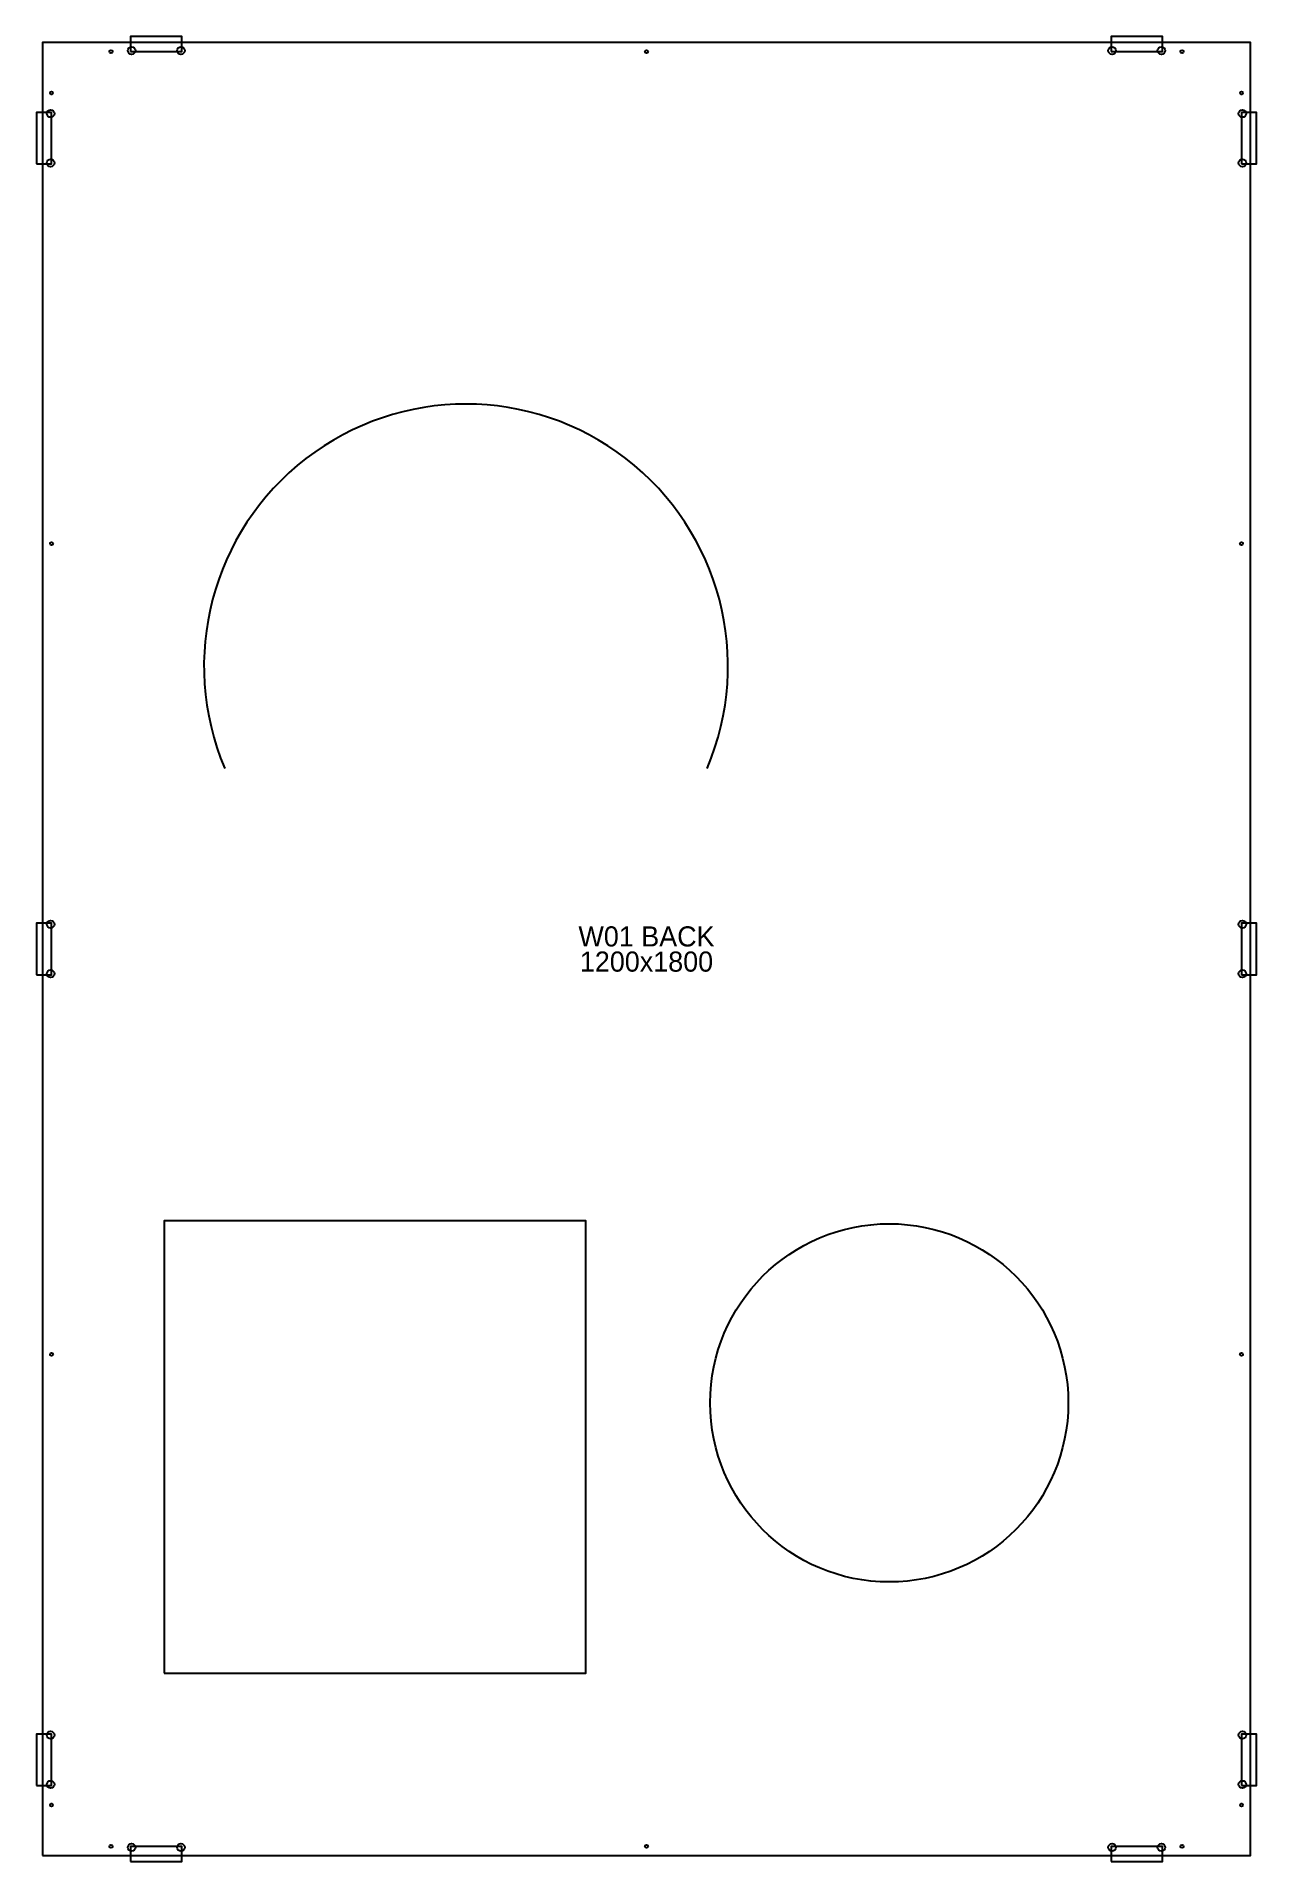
# Model space of a CAD drawing. Extents: x -6 to 1206, y -6 to 1806.
import ezdxf
from ezdxf.enums import TextEntityAlignment as Align

# ---------------------------------------------------------------- set-up
doc = ezdxf.new("R2010")
doc.units = 0
for name, color, linetype in [('OUTLINE', 7, 'CONTINUOUS'), ('PUZZLE_HOLES_7_5MM', 3, 'CONTINUOUS'), ('PUZZLE_SOCKET', 1, 'CONTINUOUS'), ('SCREWS_3MM', 4, 'CONTINUOUS'), ('SHOP_JIG', 30, 'CONTINUOUS'), ('UNIT_NUMBER', 94, 'CONTINUOUS')]:
    doc.layers.add(name, color=color, linetype=linetype)

msp = doc.modelspace()

# ---------------------------------------------------------------- linework, layer by layer
at = {"layer": 'OUTLINE'}
msp.add_lwpolyline([(0, 0), (1200, 0), (1200, 1800), (0, 1800)], close=True, dxfattribs=at)
at = {"layer": 'PUZZLE_HOLES_7_5MM'}
for centre in [(88.5, 1792), (137.5, 1792), (1062.5, 1792), (1111.5, 1792), (8, 1729.5), (1192, 1729.5), (8, 1680.5), (1192, 1680.5), (8, 924.5), (1192, 924.5), (8, 875.5), (1192, 875.5), (8, 119.5), (1192, 119.5), (8, 70.5), (1192, 70.5), (88.5, 8), (137.5, 8), (1062.5, 8), (1111.5, 8)]:
    msp.add_circle(centre, 3.75, dxfattribs=at)
at = {"layer": 'PUZZLE_SOCKET'}
for points in [[(87.5, 1791), (138.5, 1791), (138.5, 1806), (87.5, 1806)], [(1061.5, 1791), (1112.5, 1791), (1112.5, 1806), (1061.5, 1806)], [(-6, 1679.5), (9, 1679.5), (9, 1730.5), (-6, 1730.5)], [(1191, 1679.5), (1206, 1679.5), (1206, 1730.5), (1191, 1730.5)], [(-6, 874.5), (9, 874.5), (9, 925.5), (-6, 925.5)], [(1191, 874.5), (1206, 874.5), (1206, 925.5), (1191, 925.5)], [(-6, 69.5), (9, 69.5), (9, 120.5), (-6, 120.5)], [(1191, 69.5), (1206, 69.5), (1206, 120.5), (1191, 120.5)], [(87.5, -6), (138.5, -6), (138.5, 9), (87.5, 9)], [(1061.5, -6), (1112.5, -6), (1112.5, 9), (1061.5, 9)]]:
    msp.add_lwpolyline(points, close=True, dxfattribs=at)
at = {"layer": 'SCREWS_3MM'}
for centre in [(68, 1791), (600, 1791), (1132, 1791), (9, 1750), (1191, 1750), (9, 1302.5), (1191, 1302.5), (9, 497.5), (1191, 497.5), (9, 50), (1191, 50), (68, 9), (600, 9), (1132, 9)]:
    msp.add_circle(centre, 1.5, dxfattribs=at)
at = {"layer": 'SHOP_JIG'}
msp.add_lwpolyline([(120.7208, 181.0812), (539.7133, 181.0812), (539.7133, 630.2171), (120.7208, 630.2171)], close=True, dxfattribs=at)
msp.add_circle((841.1468, 449.357), 177.8457, dxfattribs=at)
msp.add_arc((420.6471, 1180.8355), 260.2419, 337.0483, 202.9517, dxfattribs=at)

# ---------------------------------------------------------------- texts
at = {"layer": 'UNIT_NUMBER'}
for s, p in [('W01 BACK', (600, 912.5)), ('1200x1800', (600, 887.5))]:
    msp.add_text(s, height=20, dxfattribs=at).set_placement(p, align=Align.MIDDLE_CENTER)

doc.saveas('drawing.dxf')
